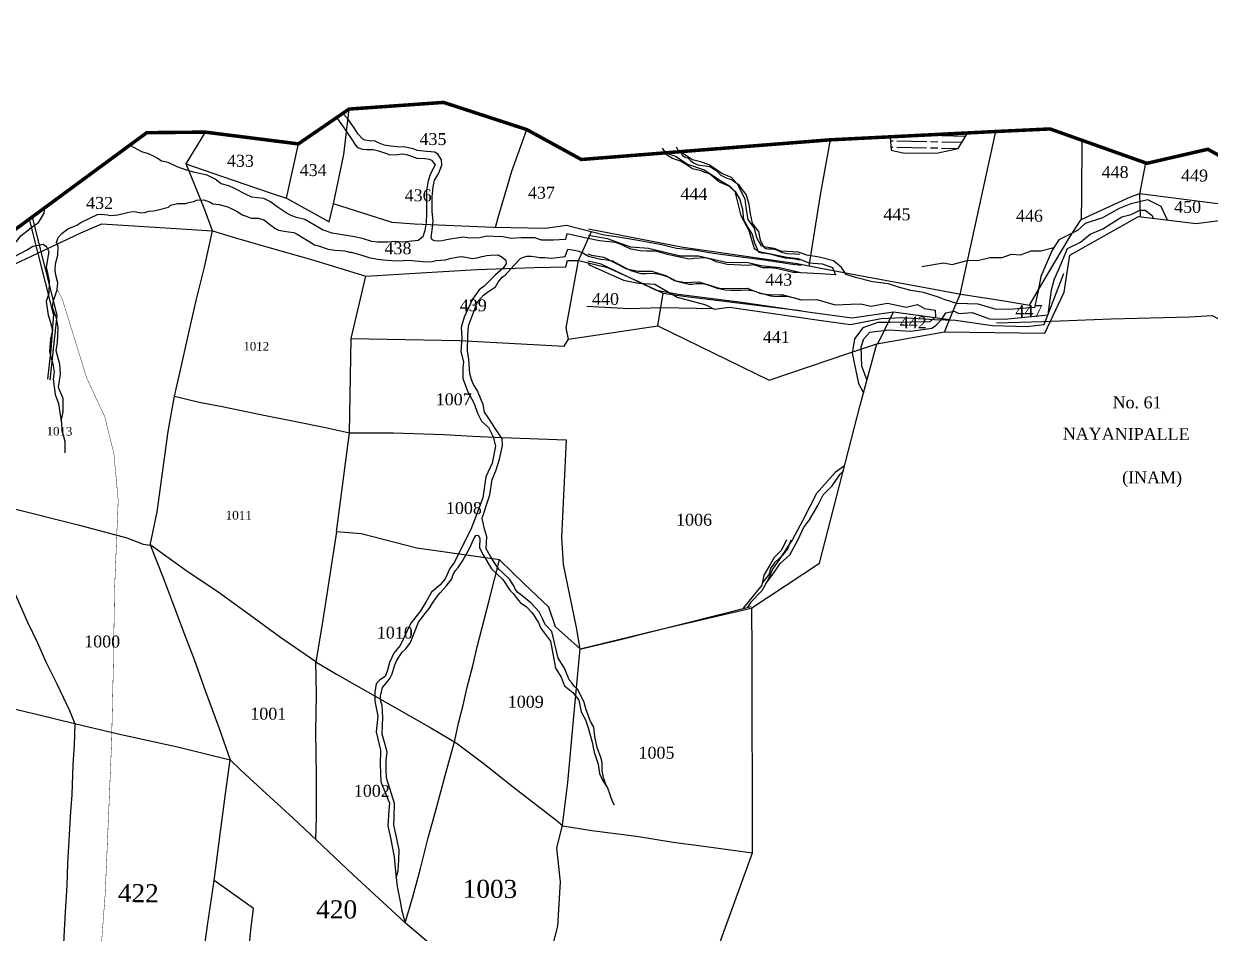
# Model space of a CAD drawing. Header units: feet. Extents: x 349593 to 350015, y 1571769 to 1572365.
# Drawn here: x 349871.7 to 349927.3, y 1572047.2 to 1572089.8 of the extents above; entities that cross this region are included whole.
import ezdxf

# ---------------------------------------------------------------- set-up
doc = ezdxf.new("R2010")
doc.units = ezdxf.units.FT
doc.header["$LTSCALE"] = 15
doc.header["$MEASUREMENT"] = 0
for name, color, linetype in [('CARTTRACK', 6, 'Continuous'), ('PLATS', 6, 'Continuous'), ('PLOTNO', 7, 'Continuous'), ('STREAM', 4, 'Continuous'), ('TANKS', 130, 'Continuous'), ('VILLAGE BOUNDRY', 7, 'Continuous')]:
    doc.layers.add(name, color=color, linetype=linetype)
doc.styles.get("Standard").update_dxf_attribs({"font": 'TIMES.TTF'})

msp = doc.modelspace()

# ---------------------------------------------------------------- hatches: boundary and pattern name
at = {"layer": 'TANKS', "extrusion": (-3.55122e-05, 6.11968e-05, 1)}
h = msp.add_hatch(dxfattribs=at)
h.set_pattern_fill('ACAD_ISO08W100', color=256, scale=0.058449, angle=-1.1513, style=0)
h.set_pattern_definition([(358.848695, (349788.4909, 1571667.34727), (0.00587203, 0.29218785), [1.40278486, -0.1753481, 0.3506962, -0.1753481])])
h.paths.add_polyline_path([(349915.936, 1572084.672), (349915.621, 1572084.656), (349912.311, 1572084.466), (349912.368, 1572083.87), (349912.99, 1572083.736), (349914.559, 1572083.744), (349915.496, 1572083.944)])

# ---------------------------------------------------------------- linework, layer by layer
at = {"lineweight": -3, "elevation": -0.979}
msp.add_lwpolyline([(349902.176, 1572038.893), (349902.301, 1572041.165), (349905.861, 1572050.957), (349905.851, 1572060.355)], dxfattribs=at)
at = {"layer": 'CARTTRACK', "extrusion": (7.82572e-05, 0.000161669, 1), "elevation": 277.273}
for points in [[(349873.104, 1572076.173), (349871.992, 1572080.623)], [(349872.117, 1572080.714), (349873.268, 1572076.128)], [(349873.104, 1572076.173), (349872.984, 1572074.503), (349872.82, 1572073.122)], [(349873.268, 1572076.128), (349872.938, 1572073.077)]]:
    msp.add_lwpolyline(points, dxfattribs=at)
at = {"layer": 'CARTTRACK', "extrusion": (-3.55122e-05, 6.11968e-05, 1), "elevation": 82.799}
for points in [[(349898.146, 1572078.589), (349898.217, 1572078.506), (349899.824, 1572077.777), (349900.523, 1572077.641), (349901.289, 1572077.603), (349902.334, 1572076.985), (349903.682, 1572076.633), (349904.066, 1572076.42), (349904.783, 1572076.512), (349908.993, 1572075.904), (349910.455, 1572075.707), (349911.897, 1572075.99), (349912.857, 1572076.034), (349914.388, 1572075.936), (349915.383, 1572075.91), (349917.109, 1572075.657), (349918.715, 1572075.615), (349919.532, 1572075.707), (349920.457, 1572078.093)], [(349904.031, 1572076.448), (349901.599, 1572076.488), (349900.092, 1572076.436), (349898.105, 1572076.543)]]:
    msp.add_lwpolyline(points, dxfattribs=at)
at = {"layer": 'CARTTRACK', "extrusion": (-3.55122e-05, 6.11968e-05, 1), "const_width": 0.0188, "elevation": 82.799}
msp.add_lwpolyline([(349873.286, 1572077.331), (349873.509, 1572076.925), (349874.662, 1572073.211), (349875.509, 1572071.386), (349875.938, 1572069.679), (349876.141, 1572067.462), (349875.973, 1572063.372), (349875.913, 1572059.679), (349875.832, 1572056.154), (349875.687, 1572052.636), (349875.53, 1572049.005), (349875.159, 1572044.102), (349875.087, 1572040.214), (349875.193, 1572035.706), (349875.383, 1572029.532), (349875.376, 1572028.038), (349875.638, 1572027.562), (349875.792, 1572024.748), (349875.722, 1572024.493), (349875.695, 1572023.637)], dxfattribs=at)
at = {"layer": 'CARTTRACK', "extrusion": (7.82572e-05, 0.000161669, 1), "const_width": 0.0188, "elevation": 277.273}
for points in [[(349896.636, 1572023.645), (349891.02, 1572023.672), (349888.959, 1572021.958), (349887.651, 1572021.206), (349884.095, 1572021.45), (349881.072, 1572022.017), (349877.592, 1572022.665), (349876.212, 1572023.228), (349874.662, 1572024.614), (349869.29, 1572028.169), (349865.398, 1572030.837), (349861.197, 1572033.719), (349858.384, 1572035.601), (349854.914, 1572038.653), (349852.553, 1572041.507), (349849.103, 1572046.799), (349847.331, 1572048.721), (349845.015, 1572050.886), (349844.496, 1572052.14), (349845.495, 1572054.876), (349845.353, 1572054.975), (349843.935, 1572055.949), (349838.489, 1572057.033), (349835.135, 1572057.188), (349831.857, 1572055.98), (349830.316, 1572055.857), (349826.74, 1572055.364), (349825.688, 1572053.12), (349822.347, 1572049.96), (349818.099, 1572046.675), (349814.071, 1572044.939), (349809.92, 1572043.777), (349807.307, 1572043.158), (349804.013, 1572043.074), (349800.556, 1572042.861), (349797.194, 1572042.979), (349795.191, 1572042.425), (349791.95, 1572042.196), (349788.736, 1572043.266), (349787.268, 1572044.02), (349784.999, 1572045.161), (349783.091, 1572048.423), (349782.304, 1572049.292), (349781.195, 1572050.205), (349781.572, 1572054.005), (349780.969, 1572056.852), (349780.185, 1572057.642), (349776.484, 1572058.276), (349772.696, 1572057.542), (349769.969, 1572058.275)], [(349772.662, 1572057.371), (349776.489, 1572058.106), (349780.029, 1572057.516), (349780.814, 1572056.801), (349781.404, 1572054.012), (349781.017, 1572050.239), (349782.282, 1572049.119), (349782.929, 1572048.359), (349784.906, 1572045.031), (349787.221, 1572043.866), (349788.702, 1572043.228), (349791.938, 1572042.021), (349795.26, 1572042.27), (349797.204, 1572042.824), (349800.559, 1572042.693), (349804.021, 1572042.904), (349807.312, 1572043.019), (349809.953, 1572043.612), (349814.106, 1572044.773), (349818.217, 1572046.555), (349822.444, 1572049.818), (349825.804, 1572053.001), (349826.879, 1572055.261), (349830.285, 1572055.692), (349831.911, 1572055.818), (349835.189, 1572057.025), (349838.463, 1572056.864), (349843.897, 1572055.779), (349845.265, 1572054.865), (349844.329, 1572052.173), (349844.887, 1572050.77), (349847.194, 1572048.614), (349848.964, 1572046.706), (349850.114, 1572044.82), (349852.403, 1572041.434), (349854.79, 1572038.539), (349858.293, 1572035.457), (349861.107, 1572033.577), (349865.301, 1572030.705), (349869.182, 1572028.038), (349874.542, 1572024.489), (349876.127, 1572023.081), (349877.533, 1572022.512), (349881.026, 1572021.861), (349883.924, 1572021.32), (349887.712, 1572021.04), (349889.088, 1572021.842), (349891.054, 1572023.507), (349896.539, 1572023.489)]]:
    msp.add_lwpolyline(points, dxfattribs=at)
at = {"layer": 'PLATS', "color": 0, "extrusion": (-3.55122e-05, 6.11968e-05, 1), "elevation": 82.799}
for points in [[(349880.214, 1572084.717), (349879.31, 1572083.239), (349880.98, 1572082.657), (349883.316, 1572081.854), (349884.023, 1572081.62), (349884.583, 1572084.167)], [(349880.562, 1572080.088), (349880.206, 1572081.085), (349879.323, 1572083.225)], [(349884.023, 1572081.62), (349886.033, 1572080.518), (349886.236, 1572081.353)], [(349857.828, 1572076.897), (349859.572, 1572077.186), (349861.679, 1572077.507), (349862.675, 1572077.501), (349864.626, 1572077.61), (349866.415, 1572077.748), (349869.228, 1572078.139), (349870.507, 1572078.175), (349872.641, 1572079.168), (349874.394, 1572079.996), (349875.373, 1572080.415), (349878.6, 1572080.212), (349880.56, 1572080.093)], [(349870.707, 1572079.71), (349870.479, 1572077.654), (349870.312, 1572076.264), (349870.16, 1572074.853), (349870.012, 1572073.526), (349869.34, 1572067.586), (349870.191, 1572065.695), (349870.606, 1572064.549), (349871.37, 1572062.933), (349871.893, 1572061.763), (349872.36, 1572060.791), (349872.756, 1572059.905), (349873.264, 1572058.871), (349873.859, 1572057.633), (349874.102, 1572056.999), (349874.077, 1572056.018), (349874.017, 1572055.099), (349873.965, 1572053.685), (349873.906, 1572052.895), (349873.824, 1572051.546), (349873.77, 1572050.459), (349873.731, 1572049.423), (349873.659, 1572048.205), (349873.593, 1572047.023), (349873.524, 1572045.695), (349873.469, 1572044.247), (349870.519, 1572044.965), (349870.991, 1572047.169), (349868.787, 1572047.933), (349868.133, 1572048.209), (349866.86, 1572048.598)], [(349887.062, 1572075.055), (349887.744, 1572077.975)], [(349885.396, 1572051.597), (349885.438, 1572052.636), (349885.432, 1572054.581), (349885.4, 1572056.627), (349885.43, 1572058.383), (349885.399, 1572059.907)], [(349867.807, 1572058.677), (349869.439, 1572058.238), (349870.928, 1572057.789), (349872.376, 1572057.446), (349874.093, 1572057.015), (349876.145, 1572056.54), (349878.92, 1572055.919), (349881.383, 1572055.316)], [(349873.469, 1572044.247), (349874.922, 1572043.763), (349877.795, 1572042.749), (349879.572, 1572042.157), (349882.006, 1572041.535), (349883.878, 1572041.057), (349885.513, 1572040.585), (349886.316, 1572040.378), (349886.621, 1572041.768), (349886.878, 1572042.846), (349887.172, 1572044.229), (349882.163, 1572045.411), (349882.352, 1572047.341), (349882.475, 1572048.349), (349880.64, 1572049.664), (349880.924, 1572051.83), (349881.163, 1572053.728), (349881.389, 1572055.31)], [(349879.572, 1572042.157), (349879.664, 1572042.891), (349879.887, 1572044.346), (349880.06, 1572045.663), (349880.24, 1572046.995), (349880.346, 1572047.666), (349880.44, 1572048.295), (349880.64, 1572049.664)]]:
    msp.add_lwpolyline(points, dxfattribs=at)
at = {"layer": 'PLOTNO', "color": 0, "extrusion": (-3.55122e-05, 6.11968e-05, 1)}
for p, q in [((349886.71, 1572083.666, -0.982), (349886.958, 1572085.799, -0.982)), ((349886.236, 1572081.355, -0.982), (349886.71, 1572083.666, -0.982)), ((349888.987, 1572080.485, -0.982), (349886.236, 1572081.355, -0.982)), ((349890.023, 1572080.416, -0.982), (349888.987, 1572080.485, -0.982)), ((349893.726, 1572080.251, -0.982), (349890.023, 1572080.416, -0.982)), ((349897.156, 1572080.34, -0.982), (349896.168, 1572080.198, -0.982)), ((349898.914, 1572079.901, -0.981), (349897.156, 1572080.34, -0.982)), ((349896.168, 1572080.198, -0.982), (349893.726, 1572080.251, -0.982)), ((349899.478, 1572079.82, -0.981), (349898.914, 1572079.901, -0.981)), ((349900.413, 1572079.652, -0.981), (349899.478, 1572079.82, -0.981)), ((349901.616, 1572079.433, -0.981), (349900.413, 1572079.652, -0.981)), ((349902.305, 1572079.271, -0.981), (349901.616, 1572079.433, -0.981)), ((349903.117, 1572079.198, -0.981), (349902.305, 1572079.271, -0.981)), ((349904.042, 1572079.03, -0.981), (349903.117, 1572079.198, -0.981)), ((349905.312, 1572078.856, -0.981), (349904.042, 1572079.03, -0.981)), ((349906.296, 1572078.743, -0.981), (349905.312, 1572078.856, -0.981)), ((349907.043, 1572078.636, -0.981), (349906.296, 1572078.743, -0.981)), ((349907.637, 1572078.532, -0.981), (349907.043, 1572078.636, -0.981)), ((349908.138, 1572078.477, -0.981), (349907.637, 1572078.532, -0.981))]:
    msp.add_line(p, q, dxfattribs=at)
at = {"layer": 'PLOTNO', "color": 0, "extrusion": (-3.55122e-05, 6.11968e-05, 1), "elevation": 82.799}
for points in [[(349893.818, 1572080.246), (349893.94, 1572080.725), (349894.147, 1572081.402), (349894.402, 1572082.247), (349894.59, 1572082.887), (349895.287, 1572084.837)], [(349914.867, 1572075.341), (349915.252, 1572076.315), (349915.593, 1572077.119), (349917.27, 1572084.747)], [(349908.513, 1572078.44), (349909.046, 1572081.774), (349909.512, 1572084.357)], [(349921.289, 1572080.644), (349921.297, 1572081.716), (349921.306, 1572084.365)], [(349924.288, 1572083.281), (349923.993, 1572081.807), (349924.038, 1572080.753)], [(349898.179, 1572080.191), (349902.62, 1572079.329), (349907.95, 1572078.56), (349909.072, 1572078.345), (349911.15, 1572077.956), (349913.952, 1572077.445), (349915.632, 1572077.126), (349917.567, 1572076.829), (349918.845, 1572076.619), (349919.688, 1572078.044), (349920.714, 1572079.786), (349921.26, 1572080.627), (349923.577, 1572081.685), (349924.019, 1572081.84), (349927.423, 1572081.408), (349928.564, 1572081.259), (349930.95, 1572081.404), (349931.049, 1572081.066)], [(349905.851, 1572060.353), (349905.837, 1572062.44), (349909.002, 1572064.523), (349910.915, 1572071.933), (349911.698, 1572074.807), (349914.867, 1572075.361), (349919.566, 1572075.302), (349920.477, 1572077.229), (349920.738, 1572078.962), (349923.954, 1572080.771), (349926.65, 1572080.442), (349929.312, 1572080.789), (349932.462, 1572081.308), (349935.877, 1572076.622), (349938.518, 1572075.051), (349940.994, 1572075.176), (349943.777, 1572079.517), (349944.204, 1572079.81)], [(349878.78, 1572072.345), (349879.071, 1572073.646), (349879.409, 1572075.113), (349879.793, 1572076.825), (349880.181, 1572078.4), (349880.56, 1572080.093), (349881.645, 1572079.767), (349883.594, 1572079.21), (349885.199, 1572078.748), (349887.744, 1572077.975), (349890.326, 1572078.121), (349892.941, 1572078.287), (349895.65, 1572078.377), (349897.117, 1572078.41), (349897.192, 1572078.705), (349897.712, 1572078.708), (349899.073, 1572078.371), (349900.519, 1572077.722), (349901.68, 1572077.169), (349902.753, 1572077.019), (349904.546, 1572076.802), (349906.446, 1572076.568), (349908.119, 1572076.369)], [(349897.244, 1572075.024), (349897.129, 1572075.558), (349897.712, 1572078.708), (349898.14, 1572079.648), (349898.32, 1572080.06)], [(349915.099, 1572075.924), (349912.468, 1572076.291), (349910.518, 1572076.007), (349908.569, 1572076.276), (349905.359, 1572076.743), (349902.388, 1572077.117), (349901.368, 1572077.292), (349898.773, 1572078.528), (349898.148, 1572078.677)], [(349901.433, 1572075.643), (349901.68, 1572077.169)], [(349911.733, 1572074.794), (349912.463, 1572076.276)], [(349886.372, 1572065.997), (349886.986, 1572070.64), (349887.062, 1572075.055), (349892.13, 1572074.962), (349897.035, 1572074.697), (349897.244, 1572075.024), (349901.433, 1572075.643), (349906.646, 1572073.094), (349906.646, 1572073.094)], [(349897.244, 1572075.024), (349901.433, 1572075.643), (349906.646, 1572073.094), (349910.375, 1572074.357), (349911.696, 1572074.797)], [(349864.91, 1572068.118), (349867.023, 1572067.883), (349868.57, 1572067.708), (349869.781, 1572067.542), (349871.092, 1572067.117), (349874.273, 1572066.331), (349876.548, 1572065.718), (349877.313, 1572065.412), (349877.646, 1572065.368), (349877.968, 1572066.935), (349878.478, 1572070.699), (349878.78, 1572072.345), (349879.933, 1572072.077), (349881.01, 1572071.862), (349883.036, 1572071.444), (349884.38, 1572071.182), (349885.854, 1572070.878), (349886.986, 1572070.64), (349889.043, 1572070.627), (349891.383, 1572070.548), (349892.762, 1572070.481), (349894.111, 1572070.422), (349897.137, 1572070.302), (349896.914, 1572065.729), (349896.99, 1572064.459), (349897.607, 1572061.514), (349897.77, 1572060.505), (349899.559, 1572060.916), (349905.799, 1572062.506), (349905.799, 1572062.506)], [(349886.372, 1572065.997), (349885.693, 1572061.675), (349885.399, 1572059.907), (349886.371, 1572059.33), (349890.792, 1572056.817), (349891.98, 1572056.114), (349893.232, 1572055.182), (349894.662, 1572054.044), (349896.65, 1572052.51), (349896.982, 1572052.225), (349898.331, 1572052.003), (349900.435, 1572051.734), (349902.15, 1572051.46), (349903.699, 1572051.264), (349905.861, 1572050.955)], [(349897.783, 1572060.515), (349896.628, 1572061.549), (349896.323, 1572062.46), (349895.167, 1572063.561), (349894.012, 1572064.685), (349890.131, 1572065.234), (349887.519, 1572065.895), (349886.365, 1572065.999)], [(349885.399, 1572059.907), (349883.702, 1572061.081), (349882.289, 1572062.107), (349880.826, 1572063.168), (349879.305, 1572064.186), (349877.644, 1572065.383), (349878.264, 1572063.814), (349878.692, 1572062.685), (349879.285, 1572061.112), (349879.704, 1572060.012), (349880.238, 1572058.521), (349880.863, 1572056.833), (349881.389, 1572055.31), (349881.892, 1572054.837), (349883.07, 1572053.738), (349884.34, 1572052.585), (349885.419, 1572051.577), (349887.156, 1572049.925), (349889.136, 1572048.105), (349889.596, 1572047.686)], [(349887.172, 1572044.229), (349889.117, 1572043.815), (349891.488, 1572043.346), (349895.46, 1572042.456), (349894.877, 1572043.034), (349893.591, 1572044.21), (349891.608, 1572045.942), (349890.931, 1572046.545), (349889.596, 1572047.686), (349889.945, 1572048.893), (349890.302, 1572050.222), (349890.671, 1572051.665), (349891.035, 1572053.005), (349891.468, 1572054.577), (349891.91, 1572056.229), (349892.085, 1572057.035), (349892.31, 1572057.871), (349892.497, 1572058.721), (349892.767, 1572059.721), (349892.967, 1572060.613), (349893.54, 1572062.85), (349894.012, 1572064.685)], [(349897.783, 1572060.515), (349897.783, 1572060.515), (349901.382, 1572061.392), (349905.866, 1572062.441)], [(349884.895, 1572008.141), (349884.468, 1572009.91), (349884.119, 1572011.538), (349884.403, 1572012.859), (349884.756, 1572014.839), (349885.36, 1572018.105), (349885.917, 1572020.053), (349886.092, 1572020.665), (349888.044, 1572021.563), (349889.866, 1572022.46), (349889.726, 1572023.218), (349889.814, 1572023.823), (349889.661, 1572024.683), (349889.364, 1572026.489), (349889.161, 1572027.795), (349888.956, 1572028.78), (349890.582, 1572030.372), (349892.687, 1572032.348), (349893.452, 1572035.057), (349893.911, 1572036.791), (349894.251, 1572038.011), (349894.716, 1572039.699), (349895.458, 1572042.449), (349895.999, 1572044.422), (349896.495, 1572046.563), (349896.738, 1572047.521), (349896.86, 1572049.597), (349896.688, 1572051.172), (349896.963, 1572052.249), (349897.212, 1572054.261), (349897.508, 1572057.522), (349897.783, 1572060.512)]]:
    msp.add_lwpolyline(points, dxfattribs=at)
at = {"layer": 'PLOTNO', "color": 0, "extrusion": (5.24297e-06, -4.3916e-06, 1), "elevation": -6.039}
msp.add_lwpolyline([(349917.302, 1572075.791), (349919.483, 1572075.842), (349922.665, 1572075.975), (349926.341, 1572076.065), (349927.411, 1572076.138), (349928.995, 1572075.289), (349930.692, 1572074.355), (349930.762, 1572074.272), (349930.926, 1572074.1), (349932.374, 1572073.301), (349934.948, 1572071.911), (349935.986, 1572071.355), (349936.197, 1572071.516), (349937.533, 1572072.826), (349938.237, 1572073.509), (349938.76, 1572073.669), (349941.024, 1572074.35), (349942.684, 1572074.856), (349942.765, 1572074.933), (349943.267, 1572077.152), (349943.703, 1572079.046), (349945.16, 1572080.891), (349945.336, 1572081.113), (349945.493, 1572081.076), (349948.903, 1572079.73), (349951.613, 1572078.68), (349951.342, 1572075.457), (349951.391, 1572075.425), (349953.126, 1572075.531), (349955.566, 1572075.679), (349955.654, 1572075.667), (349956.909, 1572075.901), (349958.103, 1572076.163), (349958.455, 1572076.212), (349959.755, 1572076.3), (349961.111, 1572076.415), (349962.878, 1572076.566), (349964.341, 1572076.671), (349965.494, 1572075.884), (349966.333, 1572075.335), (349967.274, 1572074.718), (349968.547, 1572073.875), (349969.857, 1572073.025), (349971.075, 1572072.217), (349972.265, 1572071.414), (349973.385, 1572070.688), (349974.262, 1572070.102), (349974.488, 1572070.096), (349975.779, 1572070.396), (349977.319, 1572070.753), (349979.108, 1572071.14), (349980.773, 1572071.001), (349982.468, 1572070.84), (349985.627, 1572071.935), (349986.599, 1572072.263), (349987.005, 1572072.394), (349987.94, 1572072.74), (349989.494, 1572073.292), (349991.027, 1572073.814), (349991.285, 1572073.798), (349991.974, 1572073.737), (349993.481, 1572073.614), (349994.041, 1572073.576), (349995.173, 1572073.486), (349996.129, 1572073.411), (349996.817, 1572073.345), (349997.616, 1572073.284), (349998.312, 1572073.231), (349999.16, 1572073.169), (349999.602, 1572073.193)], dxfattribs=at)
at = {"layer": 'STREAM', "extrusion": (-3.55122e-05, 6.11968e-05, 1), "elevation": 82.799}
for points in [[(349886.368, 1572085.398), (349886.627, 1572085.061), (349887.097, 1572084.37), (349887.254, 1572084.113), (349887.359, 1572083.999), (349887.494, 1572083.944), (349887.574, 1572083.925), (349887.779, 1572083.901), (349888.087, 1572083.9), (349888.343, 1572083.839), (349888.671, 1572083.733), (349888.87, 1572083.652), (349889.248, 1572083.674), (349889.432, 1572083.696), (349889.554, 1572083.685), (349889.691, 1572083.656), (349889.888, 1572083.588), (349890.141, 1572083.491), (349890.505, 1572083.484), (349890.707, 1572083.449), (349890.829, 1572083.402), (349890.991, 1572083.186), (349890.761, 1572082.726), (349890.661, 1572082.436), (349890.583, 1572082.005), (349890.586, 1572080.892), (349890.58, 1572080.488), (349890.504, 1572080.11), (349890.414, 1572079.82), (349890.195, 1572079.642), (349889.767, 1572079.591), (349889.48, 1572079.56), (349889.119, 1572079.588), (349888.763, 1572079.557), (349888.298, 1572079.568), (349888.024, 1572079.596), (349887.64, 1572079.725), (349887.211, 1572079.818), (349886.172, 1572079.979), (349885.713, 1572080.135), (349885.378, 1572080.345), (349884.891, 1572080.632), (349884.5, 1572080.725), (349884.249, 1572080.818), (349884.012, 1572080.936), (349883.641, 1572081.192), (349883.252, 1572081.461), (349882.963, 1572081.604), (349882.664, 1572081.635), (349882.403, 1572081.676), (349882.136, 1572081.791), (349881.594, 1572082.071), (349881.321, 1572082.203), (349880.969, 1572082.289), (349880.68, 1572082.522), (349880.313, 1572082.696), (349879.738, 1572082.823), (349879.335, 1572082.936), (349878.905, 1572083.094), (349878.482, 1572083.292), (349878.164, 1572083.354), (349877.973, 1572083.495), (349877.768, 1572083.604), (349877.56, 1572083.705), (349877.254, 1572083.788), (349876.733, 1572084.078)], [(349908.074, 1572078.137), (349907.767, 1572078.147), (349906.978, 1572078.334), (349906.64, 1572078.357), (349906.354, 1572078.369), (349906.208, 1572078.415), (349905.928, 1572078.503), (349905.641, 1572078.478), (349905.315, 1572078.479), (349904.675, 1572078.52), (349904.162, 1572078.65), (349903.936, 1572078.747), (349903.67, 1572078.826), (349903.125, 1572078.802), (349902.899, 1572078.766), (349902.169, 1572078.93), (349901.884, 1572078.99), (349901.336, 1572079.137), (349900.92, 1572079.139), (349900.605, 1572079.162), (349900.168, 1572079.236), (349899.669, 1572079.463), (349899.442, 1572079.547), (349898.69, 1572079.619), (349898.01, 1572079.772), (349897.466, 1572079.886), (349897.159, 1572079.957), (349897.095, 1572079.692), (349896.537, 1572079.653), (349895.971, 1572079.659), (349895.668, 1572079.77), (349895.043, 1572079.759), (349894.553, 1572079.737), (349894.161, 1572079.813), (349893.725, 1572079.836), (349893.414, 1572079.84), (349893.094, 1572079.759), (349892.636, 1572079.758), (349892.289, 1572079.795), (349891.521, 1572079.677), (349891.319, 1572079.631), (349891.121, 1572079.617), (349890.958, 1572079.627), (349890.851, 1572079.678), (349890.804, 1572079.778), (349890.851, 1572080.125), (349890.908, 1572080.553), (349890.852, 1572080.997), (349890.858, 1572081.686), (349890.901, 1572082.159), (349890.963, 1572082.463), (349891.155, 1572082.762), (349891.309, 1572083.176), (349891.288, 1572083.413), (349891.141, 1572083.667), (349890.984, 1572083.773), (349890.786, 1572083.789), (349890.588, 1572083.804), (349890.145, 1572083.864), (349889.964, 1572083.931), (349889.586, 1572084.014), (349889.207, 1572084.033), (349888.908, 1572084.053), (349888.602, 1572084.113), (349888.371, 1572084.201), (349888.182, 1572084.287), (349887.928, 1572084.305), (349887.696, 1572084.337), (349887.594, 1572084.409), (349887.39, 1572084.62), (349887.196, 1572084.926), (349886.904, 1572085.336), (349886.661, 1572085.596)], [(349901.639, 1572083.96), (349901.777, 1572083.764), (349902.282, 1572083.57), (349902.826, 1572083.219), (349903.602, 1572082.959), (349904.266, 1572082.515), (349904.431, 1572082.412), (349904.783, 1572082.206), (349905.036, 1572081.944), (349905.317, 1572080.815), (349905.685, 1572080.103), (349905.935, 1572079.273), (349906.178, 1572079.123), (349907.496, 1572078.86), (349908, 1572078.793), (349908.499, 1572078.599), (349909.122, 1572078.556), (349909.616, 1572078.38), (349909.748, 1572078.029), (349909.048, 1572078.083), (349908.133, 1572078.128), (349907.128, 1572078.355), (349906.249, 1572078.46), (349905.662, 1572078.589), (349904.633, 1572078.607), (349903.341, 1572078.907), (349902.493, 1572078.914), (349900.995, 1572079.262), (349900.167, 1572079.323), (349899.071, 1572079.724), (349898.172, 1572079.878)], [(349908.078, 1572078.728), (349907.866, 1572078.761), (349907.747, 1572078.782), (349907.398, 1572078.813), (349907.083, 1572078.893), (349906.81, 1572078.978), (349906.492, 1572079.033), (349906.297, 1572079.042), (349906.164, 1572079.086), (349905.975, 1572079.518), (349905.843, 1572079.948), (349905.638, 1572080.303), (349905.463, 1572080.607), (349905.411, 1572081.097), (349905.269, 1572081.588), (349905.09, 1572081.913), (349904.758, 1572082.185), (349904.291, 1572082.388), (349903.846, 1572082.759), (349903.636, 1572082.828), (349903.455, 1572082.902), (349903.051, 1572083.004), (349902.725, 1572083.215), (349902.483, 1572083.355), (349902.109, 1572083.49), (349901.916, 1572083.615), (349901.77, 1572083.716)], [(349925.314, 1572080.589), (349925.011, 1572081.233), (349924.389, 1572081.548), (349923.595, 1572081.358), (349923.053, 1572081.14), (349922.272, 1572080.705), (349921.449, 1572080.438), (349921.088, 1572080.104), (349920.218, 1572079.672), (349919.901, 1572079.184), (349919.38, 1572077.963), (349919.257, 1572077.29), (349919.085, 1572076.503), (349917.914, 1572076.408), (349917.235, 1572076.429), (349916.435, 1572076.66), (349915.439, 1572076.69), (349914.893, 1572076.86), (349914.573, 1572076.995), (349913.87, 1572077.212), (349913.282, 1572077.298), (349912.711, 1572077.448), (349912.239, 1572077.609), (349911.495, 1572077.71), (349910.697, 1572077.912), (349910.247, 1572078.055), (349910.041, 1572078.379), (349909.661, 1572078.688), (349908.981, 1572078.858), (349908.418, 1572078.956), (349908.025, 1572079.097), (349907.213, 1572079.137), (349906.879, 1572079.264), (349906.489, 1572079.325), (349906.286, 1572079.376), (349906.06, 1572079.763), (349905.955, 1572080.214), (349905.669, 1572080.626), (349905.59, 1572081.071), (349905.517, 1572081.579), (349905.158, 1572082.283), (349904.879, 1572082.586), (349904.431, 1572082.777), (349903.837, 1572083.188), (349903.429, 1572083.322), (349903.051, 1572083.42), (349902.772, 1572083.61), (349902.385, 1572083.863), (349902.299, 1572084.008)], [(349902.506, 1572083.768), (349902.582, 1572083.626), (349902.71, 1572083.549), (349902.832, 1572083.514), (349902.971, 1572083.38), (349903.104, 1572083.28), (349903.302, 1572083.18), (349903.755, 1572083.126), (349903.871, 1572083.102), (349904.149, 1572082.941), (349904.232, 1572082.861), (349904.374, 1572082.702), (349904.537, 1572082.622), (349904.711, 1572082.549), (349904.88, 1572082.497), (349905.005, 1572082.412), (349905.196, 1572082.281), (349905.383, 1572082.015), (349905.563, 1572081.773), (349905.695, 1572081.349), (349905.759, 1572080.884), (349905.846, 1572080.447), (349906.011, 1572080.229), (349906.142, 1572080.068), (349906.201, 1572079.735), (349906.269, 1572079.545), (349906.368, 1572079.399), (349906.391, 1572079.322), (349906.482, 1572079.273), (349906.585, 1572079.255), (349906.714, 1572079.254), (349906.809, 1572079.248), (349906.946, 1572079.213), (349907.018, 1572079.19), (349907.221, 1572079.1), (349907.481, 1572079.025), (349907.881, 1572079.01), (349908.08, 1572079.009)], [(349858.52, 1572080.252), (349858.725, 1572080.303), (349859.001, 1572080.378), (349859.253, 1572080.444), (349859.91, 1572080.766), (349860.231, 1572080.925), (349860.658, 1572081.062), (349860.96, 1572081.277), (349861.322, 1572081.493), (349861.722, 1572081.676), (349862.112, 1572081.769), (349862.4, 1572081.812), (349862.714, 1572082.034), (349863.041, 1572082.122), (349863.773, 1572082.083), (349864.372, 1572082.132), (349864.545, 1572082.159), (349864.935, 1572082.068), (349865.234, 1572081.77), (349865.551, 1572081.588), (349865.911, 1572081.356), (349866.198, 1572081.108), (349866.705, 1572080.812), (349867.192, 1572080.217), (349867.362, 1572080.168), (349867.636, 1572080.036), (349867.805, 1572079.895), (349867.98, 1572079.782), (349868.567, 1572079.73), (349868.717, 1572079.633), (349869.039, 1572079.555), (349869.605, 1572079.575), (349869.813, 1572079.586), (349869.995, 1572079.589), (349870.168, 1572079.53), (349870.263, 1572079.469), (349871.173, 1572079.484), (349871.382, 1572079.598), (349871.581, 1572079.859), (349871.867, 1572080.079), (349872.06, 1572080.244), (349872.403, 1572080.489), (349872.535, 1572080.68), (349872.675, 1572080.924), (349872.707, 1572081.165)], [(349873.47, 1572071.172), (349873.564, 1572071.609), (349873.566, 1572071.967), (349873.567, 1572072.244), (349873.343, 1572072.753), (349873.432, 1572073.385), (349873.411, 1572073.852), (349873.227, 1572074.47), (349873.291, 1572074.864), (349873.323, 1572075.571), (349873.255, 1572076.007), (349873.07, 1572076.503), (349873.105, 1572076.827), (349873.232, 1572077.185), (349873.286, 1572077.331), (349873.317, 1572077.653), (349873.22, 1572078.014), (349873.195, 1572078.244), (349873.209, 1572078.545), (349873.305, 1572078.957), (349873.333, 1572079.353), (349873.245, 1572079.545), (349873.332, 1572079.778), (349873.499, 1572079.962), (349873.774, 1572080.185), (349874.047, 1572080.295), (349874.208, 1572080.362), (349874.393, 1572080.488), (349874.872, 1572080.712), (349875.173, 1572080.852), (349875.359, 1572080.881), (349875.642, 1572080.836), (349875.764, 1572080.815), (349875.964, 1572080.834), (349876.122, 1572080.847), (349876.636, 1572080.972), (349876.816, 1572081.007), (349876.987, 1572080.983), (349877.223, 1572080.94), (349877.384, 1572080.96), (349877.569, 1572081.011), (349877.802, 1572081.026), (349878.013, 1572081.082), (349878.491, 1572081.209), (349878.592, 1572081.297), (349878.92, 1572081.371), (349879.161, 1572081.378), (349879.301, 1572081.369), (349879.507, 1572081.43), (349879.681, 1572081.476), (349879.816, 1572081.538), (349880.153, 1572081.547), (349880.423, 1572081.45), (349880.573, 1572081.353), (349880.853, 1572081.328), (349881.271, 1572081.225), (349881.752, 1572080.981), (349881.956, 1572080.842), (349882.13, 1572080.782), (349882.373, 1572080.695), (349882.718, 1572080.68), (349882.962, 1572080.612), (349883.236, 1572080.406), (349883.523, 1572080.195), (349883.647, 1572080.127), (349883.912, 1572080.076), (349884.124, 1572080.054), (349884.371, 1572080.017), (349884.529, 1572079.938), (349885.086, 1572079.593), (349885.344, 1572079.433), (349885.577, 1572079.377), (349885.986, 1572079.24), (349886.295, 1572079.186), (349886.552, 1572079.17), (349886.757, 1572079.151), (349886.98, 1572079.095), (349887.058, 1572079.092), (349887.561, 1572078.951), (349887.882, 1572078.841), (349888.297, 1572078.771), (349888.57, 1572078.741), (349889.154, 1572078.695), (349889.813, 1572078.719), (349890.044, 1572078.682), (349890.262, 1572078.678), (349890.579, 1572078.635), (349890.849, 1572078.657), (349891.041, 1572078.708), (349891.262, 1572078.725), (349891.475, 1572078.743), (349891.748, 1572078.811), (349892.204, 1572078.896), (349892.331, 1572078.879), (349892.747, 1572078.8), (349892.965, 1572078.835), (349893.201, 1572078.893), (349893.42, 1572078.944), (349893.583, 1572078.951), (349893.945, 1572078.967), (349894.138, 1572078.863), (349894.298, 1572078.715), (349894.326, 1572078.568), (349894.193, 1572078.356), (349893.82, 1572078.033), (349893.297, 1572077.502), (349893.06, 1572077.33), (349892.746, 1572076.895), (349892.353, 1572076.044), (349892.216, 1572075.57), (349892.251, 1572075.089), (349892.201, 1572074.447), (349892.329, 1572073.958), (349892.291, 1572073.674), (349892.288, 1572073.173), (349892.518, 1572072.549), (349892.804, 1572072.031), (349892.987, 1572071.516), (349893.172, 1572071.182), (349893.487, 1572070.882), (349893.713, 1572070.44), (349893.819, 1572070.007), (349893.671, 1572069.211), (349893.376, 1572068.565), (349893.228, 1572067.584), (349892.829, 1572066.512), (349892.672, 1572066.104), (349892.181, 1572065.156), (349891.903, 1572064.575), (349891.68, 1572064.283), (349891.457, 1572063.797), (349891.215, 1572063.499), (349890.816, 1572063.176), (349890.554, 1572062.695), (349890.269, 1572062.25), (349889.86, 1572061.722), (349889.357, 1572060.679), (349889.061, 1572060.306), (349888.857, 1572059.88), (349888.754, 1572059.524), (349888.644, 1572059.223), (349888.381, 1572059.043), (349888.235, 1572058.882), (349888.164, 1572058.48), (349888.171, 1572058.069), (349888.304, 1572057.368), (349888.224, 1572056.636), (349888.438, 1572055.774), (349888.41, 1572055.096), (349888.455, 1572054.282), (349888.862, 1572053.295), (349888.828, 1572052.949), (349888.784, 1572052.218), (349888.894, 1572051.666), (349889.073, 1572050.766), (349889.133, 1572050.079), (349889.206, 1572049.391), (349889.344, 1572048.754), (349889.427, 1572048.252), (349889.596, 1572047.686)], [(349911.239, 1572073.089), (349910.982, 1572073.755), (349910.957, 1572074.665), (349911.087, 1572075.039), (349911.364, 1572075.353), (349912.261, 1572075.464), (349913.286, 1572075.394), (349914.275, 1572075.534), (349914.476, 1572075.673), (349914.736, 1572075.957), (349914.93, 1572076.261), (349915.319, 1572076.328), (349915.539, 1572076.221), (349916.159, 1572076.262), (349916.977, 1572075.98), (349917.68, 1572075.961), (349919.717, 1572076.16), (349919.88, 1572077.324), (349920.018, 1572077.847), (349920.23, 1572078.323), (349920.63, 1572079.27), (349921.229, 1572079.566), (349921.683, 1572079.935), (349922.278, 1572080.188), (349923.171, 1572080.752), (349923.616, 1572080.856), (349924.012, 1572081.062), (349924.258, 1572081.061), (349924.59, 1572080.805), (349924.636, 1572080.672)], [(349866.795, 1572048.007), (349866.637, 1572048.144), (349866.434, 1572048.253), (349866.122, 1572048.517), (349865.907, 1572048.614), (349865.664, 1572048.666), (349865.551, 1572048.729), (349865.198, 1572049.093), (349864.952, 1572049.24), (349864.882, 1572049.504), (349864.861, 1572049.693), (349864.866, 1572050.052), (349864.871, 1572050.411), (349864.779, 1572050.72), (349864.676, 1572051.08), (349864.696, 1572051.432), (349864.739, 1572051.773), (349864.779, 1572051.908), (349864.718, 1572052.29), (349864.674, 1572052.521), (349864.69, 1572052.857), (349864.764, 1572053.239), (349864.848, 1572053.775), (349864.815, 1572053.889), (349864.746, 1572054.388), (349864.698, 1572054.728), (349864.827, 1572055.195), (349864.841, 1572055.525), (349864.723, 1572055.95), (349864.655, 1572056.115), (349864.666, 1572056.681), (349864.578, 1572057.037), (349864.519, 1572057.241), (349864.485, 1572057.627), (349864.285, 1572058.017), (349864.036, 1572058.497), (349863.928, 1572058.705), (349863.838, 1572059.186), (349863.764, 1572059.579), (349863.767, 1572060.047), (349863.685, 1572060.595), (349863.598, 1572061.171), (349863.501, 1572061.581), (349863.423, 1572062.309), (349863.34, 1572063.097), (349863.15, 1572063.562), (349862.993, 1572063.951), (349863.01, 1572064.521), (349862.954, 1572065.299), (349862.83, 1572065.685), (349862.694, 1572066.227), (349862.314, 1572066.461), (349862.314, 1572067.049), (349862.283, 1572067.557), (349862.103, 1572068.031), (349862.068, 1572068.315), (349862.047, 1572068.914), (349861.86, 1572069.549), (349861.778, 1572069.804), (349861.743, 1572070.561), (349861.521, 1572071.144), (349861.516, 1572071.529), (349861.575, 1572071.897), (349861.537, 1572072.113), (349861.455, 1572072.579), (349861.4, 1572072.916), (349861.347, 1572073.239), (349861.557, 1572073.693), (349861.628, 1572074.13), (349861.652, 1572074.848), (349861.819, 1572075.258), (349862.254, 1572075.767), (349862.421, 1572076.209), (349862.594, 1572076.573), (349862.887, 1572076.985), (349863.141, 1572077.258), (349863.316, 1572077.592), (349863.602, 1572077.738), (349863.815, 1572077.737), (349864.028, 1572077.736), (349864.244, 1572077.765), (349864.678, 1572077.932), (349864.783, 1572077.947), (349865.158, 1572077.903), (349865.32, 1572077.908), (349865.572, 1572077.946), (349865.71, 1572077.963), (349865.854, 1572077.995), (349866.013, 1572078.034), (349866.175, 1572078.075), (349866.417, 1572078.164), (349866.646, 1572078.304), (349866.793, 1572078.408), (349866.946, 1572078.455), (349867.102, 1572078.484), (349867.288, 1572078.489), (349867.703, 1572078.622), (349869.232, 1572078.88), (349869.545, 1572078.886), (349869.801, 1572078.885), (349870.194, 1572078.898), (349870.68, 1572078.782), (349870.993, 1572078.818), (349871.276, 1572078.892), (349871.844, 1572079.184), (349872.143, 1572079.371), (349872.403, 1572079.418), (349872.63, 1572079.463), (349872.75, 1572079.383), (349872.803, 1572079.307), (349872.896, 1572079.122), (349872.772, 1572078.399), (349872.913, 1572077.745), (349872.891, 1572077.164), (349872.769, 1572076.789), (349872.852, 1572076.148), (349872.949, 1572075.857), (349873.067, 1572075.442), (349872.973, 1572075.033), (349872.929, 1572074.447), (349873.078, 1572073.865), (349873.137, 1572073.494), (349873.091, 1572073.151), (349873.182, 1572072.43), (349873.339, 1572072.012), (349873.419, 1572071.475), (349873.479, 1572071.12), (349873.495, 1572070.74), (349873.637, 1572070.248), (349873.645, 1572069.69)], [(349899.022, 1572054.086), (349898.89, 1572054.468), (349898.818, 1572054.813), (349898.813, 1572055.191), (349898.756, 1572055.431), (349898.589, 1572055.89), (349898.471, 1572056.416), (349898.424, 1572056.854), (349898.274, 1572057.113), (349898.155, 1572057.463), (349898.072, 1572057.664), (349897.976, 1572058.003), (349897.786, 1572058.388), (349897.667, 1572058.628), (349897.526, 1572058.758), (349897.391, 1572058.919), (349897.278, 1572059.067), (349897.049, 1572059.609), (349896.765, 1572060.075), (349896.459, 1572061.33), (349896.158, 1572061.641), (349896.081, 1572061.78), (349896.017, 1572061.937), (349895.862, 1572062.243), (349895.5, 1572062.657), (349895.14, 1572062.95), (349894.993, 1572063.068), (349894.873, 1572063.151), (349894.738, 1572063.318), (349894.689, 1572063.432), (349894.491, 1572063.769), (349894.146, 1572064.093), (349893.983, 1572064.241), (349893.83, 1572064.452), (349893.68, 1572064.678), (349893.386, 1572065.206), (349893.423, 1572065.774), (349893.304, 1572066.119), (349893.202, 1572066.639), (349893.56, 1572067.728), (349893.661, 1572068.442), (349893.834, 1572068.848), (349894.003, 1572069.397), (349894.142, 1572070.038), (349894.132, 1572070.356), (349893.824, 1572070.826), (349893.484, 1572071.346), (349893.304, 1572071.594), (349893.244, 1572071.967), (349892.967, 1572072.629), (349892.793, 1572072.898), (349892.706, 1572073.089), (349892.614, 1572073.401), (349892.579, 1572074.064), (349892.517, 1572074.468), (349892.525, 1572075.179), (349892.552, 1572075.652), (349892.973, 1572076.774), (349893.265, 1572077.088), (349893.441, 1572077.22), (349893.822, 1572077.465), (349893.954, 1572077.695), (349894.136, 1572077.93), (349894.273, 1572078.025), (349894.68, 1572078.475), (349894.997, 1572078.8), (349895.093, 1572078.844), (349895.285, 1572078.905), (349895.497, 1572078.914), (349895.72, 1572078.876), (349895.877, 1572078.847), (349896.127, 1572078.853), (349896.445, 1572078.807), (349897.088, 1572078.89), (349897.206, 1572079.237), (349897.529, 1572079.196), (349897.734, 1572079.144), (349897.88, 1572079.077), (349898.184, 1572078.906), (349898.557, 1572078.808), (349898.751, 1572078.764), (349898.941, 1572078.748), (349899.122, 1572078.726), (349899.309, 1572078.695), (349899.813, 1572078.409), (349900.156, 1572078.232), (349900.626, 1572078.102), (349900.886, 1572078.1), (349901.106, 1572078.118), (349901.3, 1572078.099), (349901.511, 1572078.061), (349901.716, 1572078), (349901.945, 1572077.92), (349902.126, 1572077.832), (349902.298, 1572077.737), (349902.765, 1572077.622), (349902.882, 1572077.591), (349903.046, 1572077.591), (349903.218, 1572077.62), (349903.378, 1572077.634), (349903.526, 1572077.624), (349903.617, 1572077.612), (349903.816, 1572077.545), (349904.211, 1572077.41), (349904.505, 1572077.345), (349904.584, 1572077.338), (349904.828, 1572077.319), (349905.122, 1572077.309), (349905.333, 1572077.32), (349905.515, 1572077.334), (349905.729, 1572077.309), (349905.922, 1572077.278), (349906.149, 1572077.21), (349906.545, 1572077.092), (349906.709, 1572077.056), (349906.993, 1572077.024), (349907.135, 1572077.033), (349907.31, 1572077.041), (349907.488, 1572077.031), (349907.836, 1572076.963), (349908.065, 1572076.883)], [(349913.8, 1572078.429), (349914.817, 1572078.599), (349915.228, 1572078.521), (349915.974, 1572078.726), (349916.407, 1572078.703), (349916.982, 1572078.852), (349917.558, 1572078.851), (349918.008, 1572079.003), (349918.427, 1572078.977), (349918.92, 1572079.163), (349919.372, 1572079.158), (349919.984, 1572079.306)], [(349898.155, 1572079.011), (349898.313, 1572078.961), (349898.905, 1572078.868), (349899.968, 1572078.322), (349900.508, 1572078.203), (349901.145, 1572078.211), (349901.836, 1572077.989), (349902.21, 1572077.766), (349902.723, 1572077.676), (349903.35, 1572077.708), (349904.354, 1572077.387), (349905.609, 1572077.409), (349906.251, 1572077.159), (349906.776, 1572077.1), (349907.243, 1572077.119), (349908.166, 1572076.868), (349908.879, 1572076.873), (349909.731, 1572076.633), (349910.475, 1572076.662), (349910.937, 1572076.67), (349911.411, 1572076.572), (349912.194, 1572076.699), (349913.068, 1572076.513), (349913.599, 1572076.644), (349913.926, 1572076.459), (349914.421, 1572076.373), (349914.438, 1572076.068), (349914.174, 1572075.834), (349912.316, 1572075.808), (349911.731, 1572075.803), (349911.029, 1572075.553), (349910.643, 1572075.036), (349910.536, 1572074.372), (349910.837, 1572072.945), (349911.073, 1572072.505)], [(349910.179, 1572069.085), (349909.732, 1572068.781), (349908.871, 1572067.784), (349908.214, 1572066.517), (349907.743, 1572065.63), (349907.128, 1572064.71), (349906.804, 1572064.248), (349906.593, 1572063.764), (349906.302, 1572063.231), (349905.788, 1572062.708), (349905.631, 1572062.461)], [(349906.473, 1572063.541), (349906.913, 1572064.138), (349907.159, 1572064.518), (349907.608, 1572064.917), (349908.009, 1572065.63), (349908.258, 1572066.19), (349908.541, 1572066.563), (349908.929, 1572067.237), (349909.171, 1572067.732), (349909.6, 1572068.155), (349909.967, 1572068.7), (349910.137, 1572068.865)], [(349889.164, 1572049.785), (349889.266, 1572050.116), (349889.284, 1572050.616), (349889.302, 1572051.105), (349889.137, 1572051.908), (349889.058, 1572052.249), (349889.072, 1572052.644), (349889.091, 1572053.272), (349888.721, 1572054.468), (349888.691, 1572054.819), (349888.693, 1572055.288), (349888.743, 1572055.675), (349888.632, 1572056.086), (349888.517, 1572056.514), (349888.527, 1572056.927), (349888.541, 1572057.305), (349888.504, 1572057.864), (349888.447, 1572058.043), (349888.435, 1572058.299), (349888.532, 1572058.709), (349888.776, 1572059.009), (349888.874, 1572059.127), (349888.982, 1572059.343), (349889.089, 1572059.712), (349889.192, 1572059.985), (349889.45, 1572060.367), (349889.613, 1572060.523), (349889.832, 1572060.812), (349890.214, 1572061.759), (349890.521, 1572062.169), (349890.717, 1572062.41), (349890.908, 1572062.698), (349891.12, 1572063.019), (349891.233, 1572063.14), (349891.386, 1572063.306), (349891.506, 1572063.445), (349891.768, 1572063.787), (349891.839, 1572063.997), (349891.95, 1572064.191), (349892.078, 1572064.33), (349892.285, 1572064.658), (349892.619, 1572065.252), (349892.784, 1572065.637), (349892.904, 1572065.822), (349893.008, 1572065.837), (349893.086, 1572065.692), (349893.074, 1572065.25), (349893.236, 1572064.919), (349893.629, 1572064.265), (349894.17, 1572063.767), (349894.493, 1572063.27), (349894.649, 1572063.1), (349894.84, 1572062.864), (349894.993, 1572062.665), (349895.262, 1572062.497), (349895.542, 1572062.195), (349895.835, 1572061.745), (349895.928, 1572061.493), (349896.213, 1572061.12), (349896.406, 1572060.871), (349896.64, 1572059.608), (349896.891, 1572059.182), (349897.06, 1572058.788), (349897.443, 1572058.468), (349897.724, 1572058.104), (349897.831, 1572057.566), (349898.038, 1572057.193), (349898.171, 1572056.822), (349898.357, 1572056.141), (349898.445, 1572055.681), (349898.636, 1572055.118), (349898.697, 1572054.683), (349898.839, 1572054.368), (349899.071, 1572054.011), (349899.292, 1572053.377), (349899.378, 1572053.216)], [(349907.462, 1572065.617), (349907.216, 1572065.136), (349906.878, 1572064.797), (349906.687, 1572064.46), (349906.399, 1572063.974), (349906.3, 1572063.496), (349905.432, 1572062.413)], [(349906.317, 1572063.578), (349906.642, 1572063.995), (349906.717, 1572064.274), (349906.925, 1572064.574), (349907.286, 1572064.9), (349907.52, 1572065.2), (349907.67, 1572065.625)]]:
    msp.add_lwpolyline(points, dxfattribs=at)
at = {"layer": 'TANKS', "extrusion": (-3.55122e-05, 6.11968e-05, 1), "elevation": 82.799}
msp.add_lwpolyline([(349912.311, 1572084.467), (349912.368, 1572083.87), (349912.99, 1572083.736), (349914.559, 1572083.744), (349915.496, 1572083.944), (349915.934, 1572084.67)], dxfattribs=at)
at = {"layer": 'VILLAGE BOUNDRY', "lineweight": -3, "extrusion": (-3.55122e-05, 6.11968e-05, 1)}
for p, q in [((349886.958, 1572085.799, -0.982), (349891.388, 1572086.112, -0.982)), ((349891.388, 1572086.112, -0.982), (349895.293, 1572084.815, -0.982)), ((349895.293, 1572084.815, -0.982), (349897.841, 1572083.438, -0.982))]:
    msp.add_line(p, q, dxfattribs=at)
at = {"layer": 'VILLAGE BOUNDRY', "lineweight": -3, "const_width": 0.164, "elevation": -0.998}
msp.add_lwpolyline([(349870.707, 1572079.712), (349877.479, 1572084.693), (349880.214, 1572084.72), (349884.583, 1572084.169), (349886.958, 1572085.799), (349891.388, 1572086.112), (349895.288, 1572084.839), (349897.841, 1572083.438), (349909.212, 1572084.336), (349909.212, 1572084.336), (349909.513, 1572084.359), (349917.27, 1572084.749), (349919.807, 1572084.869), (349924.345, 1572083.258), (349927.201, 1572083.917), (349928.947, 1572082.949), (349929.117, 1572087.971), (349929.44, 1572093.196), (349929.796, 1572097.764), (349931.608, 1572106.679), (349934.119, 1572116.396), (349936.14, 1572119.63), (349938.344, 1572125.856), (349944.462, 1572130.636)], dxfattribs=at)

# ---------------------------------------------------------------- texts
at = {"layer": 'PLOTNO', "color": 0, "extrusion": (-3.55122e-05, 6.11968e-05, 1)}
for s, height, p in [('435', 0.5576, (349890.26, 1572084.117, 82.799)), ('433', 0.5576, (349881.237, 1572083.101, 82.799)), ('434', 0.5576, (349884.644, 1572082.663, 82.799)), ('448', 0.5576, (349922.224, 1572082.574, 82.799)), ('449', 0.5576, (349925.946, 1572082.411, 82.799)), ('436', 0.5576, (349889.564, 1572081.482, 82.799)), ('437', 0.5576, (349895.342, 1572081.604, 82.799)), ('444', 0.5576, (349902.489, 1572081.551, 82.799)), ('432', 0.5576, (349874.638, 1572081.127, 82.799)), ('450', 0.5576, (349925.621, 1572080.94, 82.799)), ('445', 0.5576, (349912.001, 1572080.593, 82.799)), ('446', 0.5576, (349918.209, 1572080.527, 82.799)), ('438', 0.5576, (349888.62, 1572079.002, 82.799)), ('443', 0.5576, (349906.463, 1572077.531, 82.799)), ('440', 0.5576, (349898.344, 1572076.63, 82.799)), ('439', 0.5576, (349892.148, 1572076.329, 82.799)), ('447', 0.5576, (349918.187, 1572076.064, 82.799)), ('442', 0.5576, (349912.764, 1572075.526, 82.799)), ('441', 0.5576, (349906.35, 1572074.844, 82.799)), ('1012', 0.3994, (349882.005, 1572074.492, 82.799)), ('1007', 0.5576, (349891.019, 1572071.926, 82.799)), ('No. 61', 0.5576, (349922.739, 1572071.787, 82.8)), ('1013', 0.3994, (349872.786, 1572070.513, 82.946)), ('NAYANIPALLE', 0.55764, (349920.405, 1572070.318, 82.8)), ('(INAM)', 0.5576, (349923.185, 1572068.276, 82.8)), ('1011', 0.409, (349881.172, 1572066.571, 82.799)), ('1008', 0.5576, (349891.497, 1572066.833, 82.799)), ('1006', 0.5576, (349902.282, 1572066.288, 82.791)), ('1010', 0.5576, (349888.26, 1572061, 82.799)), ('1000', 0.5576, (349874.546, 1572060.586, 82.799)), ('1009', 0.5576, (349894.397, 1572057.764, 82.799)), ('1001', 0.5576, (349882.331, 1572057.204, 82.799)), ('1005', 0.5576, (349900.522, 1572055.377, 82.799)), ('1002', 0.5576, (349887.182, 1572053.589, 82.799)), ('1003', 0.8447, (349892.285, 1572048.859, 82.799)), ('422', 0.8447, (349876.126, 1572048.654, 82.799)), ('420', 0.8447, (349885.422, 1572047.896, 82.615))]:
    msp.add_text(s, height=height, rotation=359.7254, dxfattribs=at).set_placement(p)

doc.saveas('drawing.dxf')
